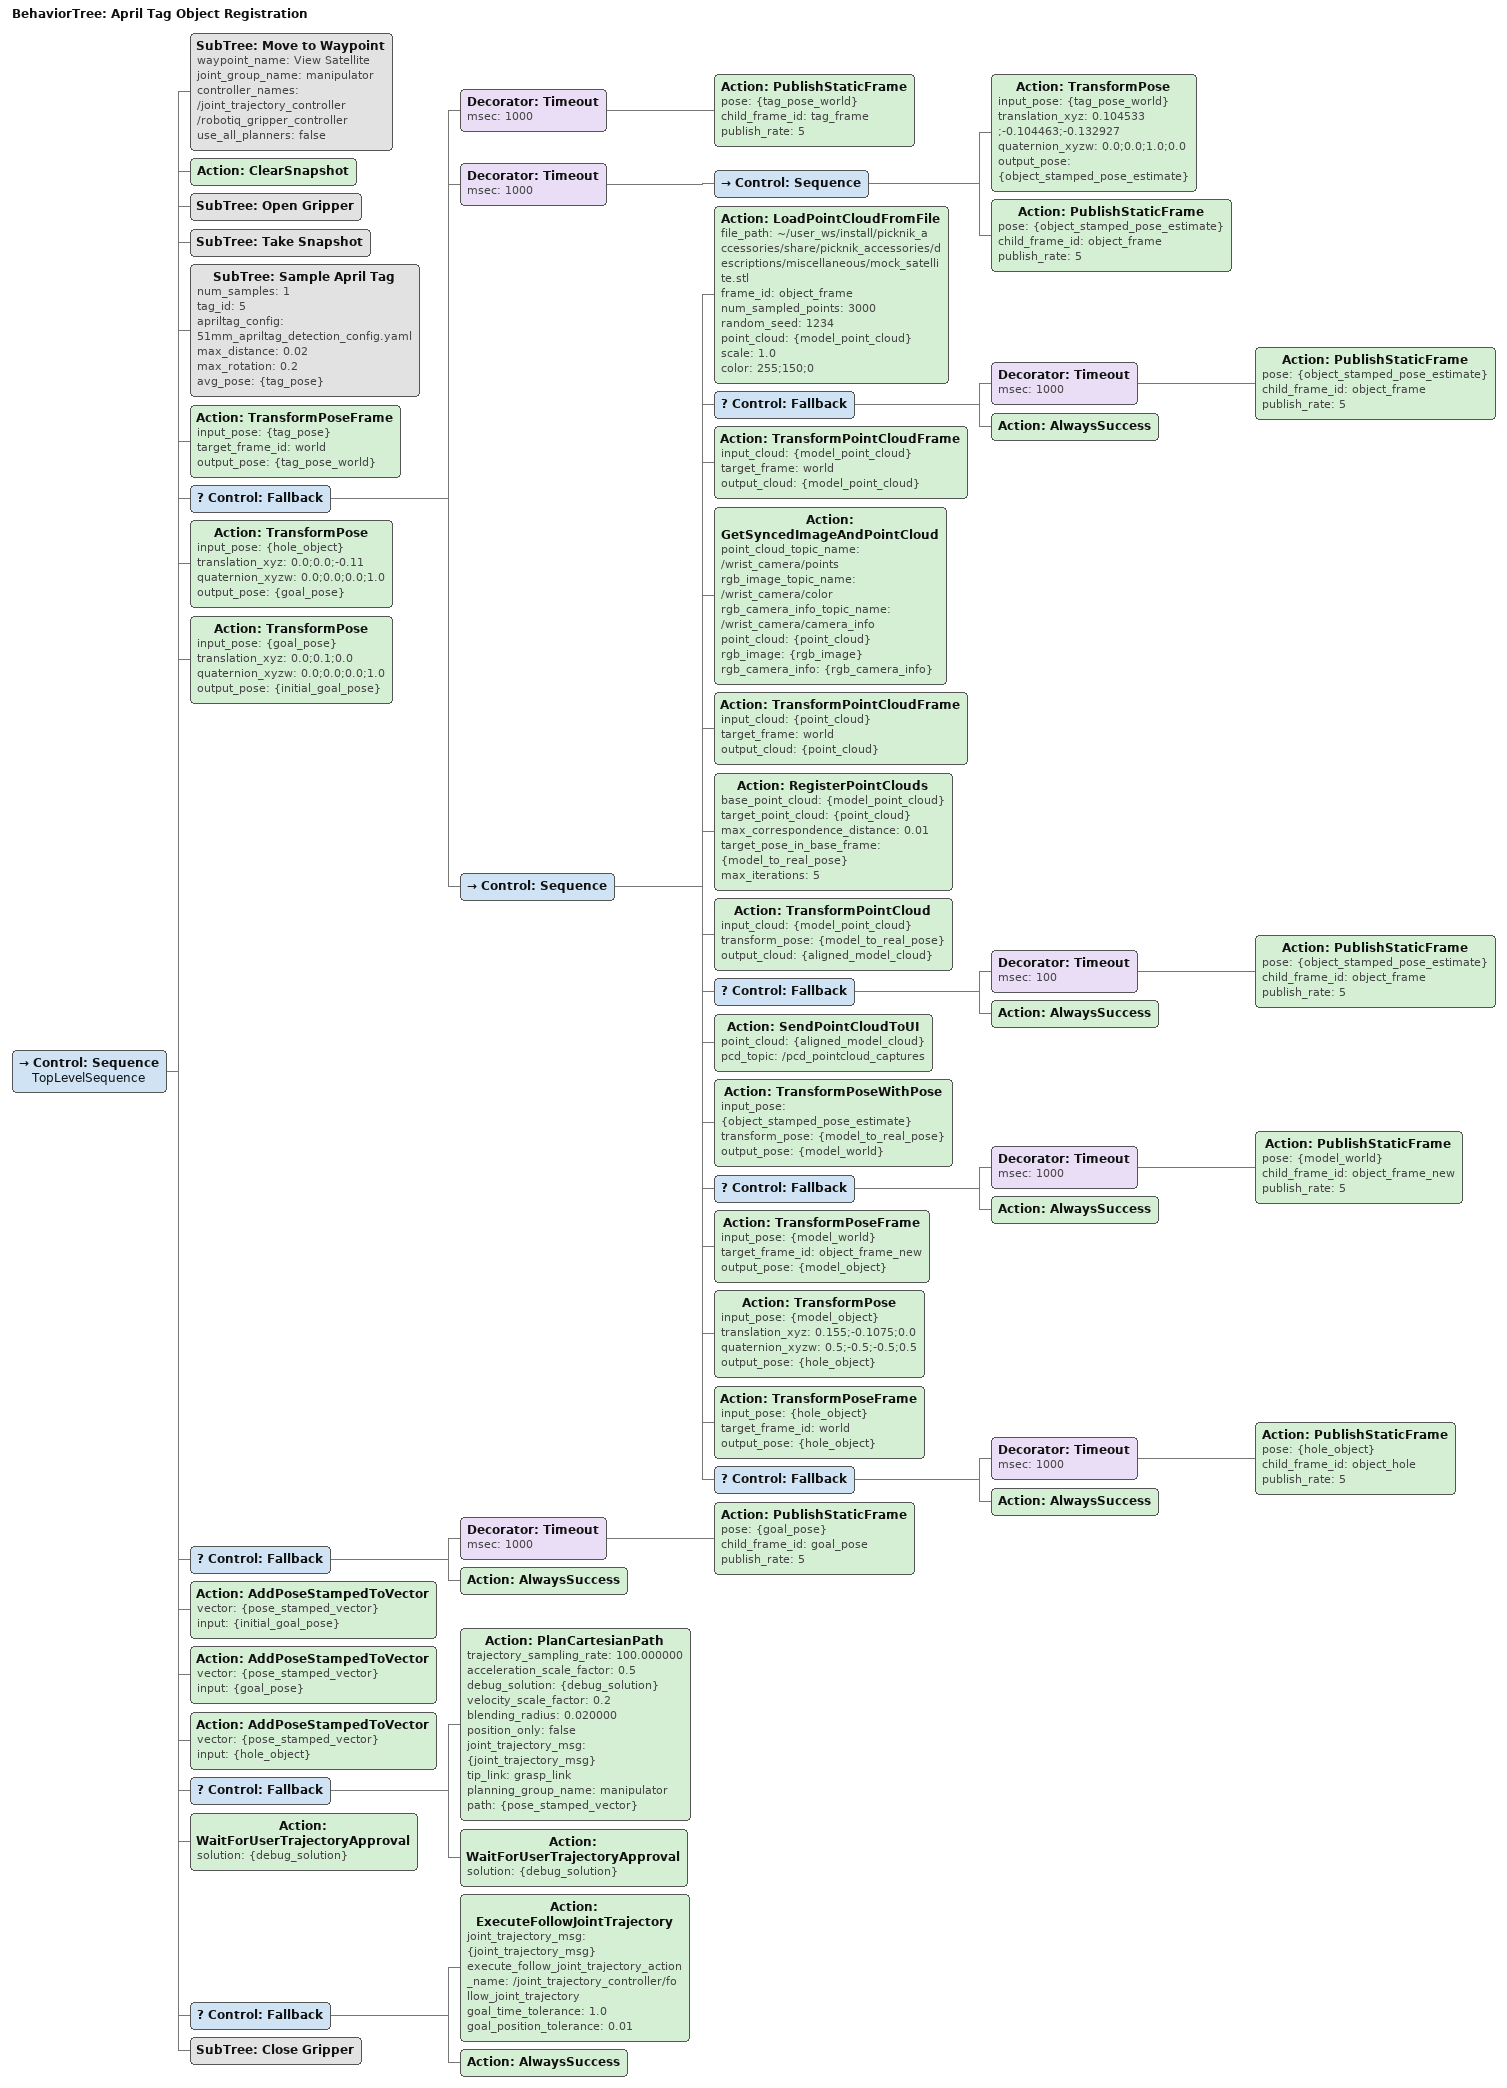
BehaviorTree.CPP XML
<?xml version='1.0' encoding='UTF-8'?>
<root BTCPP_format="4" main_tree_to_execute="April Tag Object Registration">
  <BehaviorTree ID="April Tag Object Registration" _description="Estimate the pose of an object using ICP." _hardcoded="false">
    <Control ID="Sequence" name="TopLevelSequence">
      <SubTree ID="Move to Waypoint" waypoint_name="View Satellite" joint_group_name="manipulator" controller_names="/joint_trajectory_controller /robotiq_gripper_controller" use_all_planners="false"/>
      <Action ID="ClearSnapshot"/>
      <SubTree ID="Open Gripper"/>
      <SubTree ID="Take Snapshot"/>
      <SubTree ID="Sample April Tag" num_samples="1" tag_id="5" apriltag_config="51mm_apriltag_detection_config.yaml" max_distance="0.02" max_rotation="0.2" avg_pose="{tag_pose}"/>
      <Action ID="TransformPoseFrame" input_pose="{tag_pose}" target_frame_id="world" output_pose="{tag_pose_world}"/>
      <Control ID="Fallback">
        <Decorator ID="Timeout" msec="1000">
          <Action ID="PublishStaticFrame" pose="{tag_pose_world}" child_frame_id="tag_frame" publish_rate="5"/>
        </Decorator>
        <Decorator ID="Timeout" msec="1000">
          <Control ID="Sequence">
            <Action ID="TransformPose" input_pose="{tag_pose_world}" translation_xyz="0.104533 ;-0.104463;-0.132927" quaternion_xyzw="0.0;0.0;1.0;0.0" output_pose="{object_stamped_pose_estimate}"/>
            <Action ID="PublishStaticFrame" pose="{object_stamped_pose_estimate}" child_frame_id="object_frame" publish_rate="5"/>
          </Control>
        </Decorator>
        <Control ID="Sequence">
          <Action ID="LoadPointCloudFromFile" file_path="~/user_ws/install/picknik_accessories/share/picknik_accessories/descriptions/miscellaneous/mock_satellite.stl" frame_id="object_frame" num_sampled_points="3000" random_seed="1234" point_cloud="{model_point_cloud}" scale="1.0" color="255;150;0"/>
          <Control ID="Fallback">
            <Decorator ID="Timeout" msec="1000">
              <Action ID="PublishStaticFrame" pose="{object_stamped_pose_estimate}" child_frame_id="object_frame" publish_rate="5"/>
            </Decorator>
            <Action ID="AlwaysSuccess"/>
          </Control>
          <Action ID="TransformPointCloudFrame" input_cloud="{model_point_cloud}" target_frame="world" output_cloud="{model_point_cloud}"/>
          <Action ID="GetSyncedImageAndPointCloud" point_cloud_topic_name="/wrist_camera/points" rgb_image_topic_name="/wrist_camera/color" rgb_camera_info_topic_name="/wrist_camera/camera_info" point_cloud="{point_cloud}" rgb_image="{rgb_image}" rgb_camera_info="{rgb_camera_info}"/>
          <Action ID="TransformPointCloudFrame" input_cloud="{point_cloud}" target_frame="world" output_cloud="{point_cloud}"/>
          <Action ID="RegisterPointClouds" base_point_cloud="{model_point_cloud}" target_point_cloud="{point_cloud}" max_correspondence_distance="0.01" target_pose_in_base_frame="{model_to_real_pose}" max_iterations="5"/>
          <Action ID="TransformPointCloud" input_cloud="{model_point_cloud}" transform_pose="{model_to_real_pose}" output_cloud="{aligned_model_cloud}"/>
          <Control ID="Fallback">
            <Decorator ID="Timeout" msec="100">
              <Action ID="PublishStaticFrame" pose="{object_stamped_pose_estimate}" child_frame_id="object_frame" publish_rate="5"/>
            </Decorator>
            <Action ID="AlwaysSuccess"/>
          </Control>
          <Action ID="SendPointCloudToUI" point_cloud="{aligned_model_cloud}" pcd_topic="/pcd_pointcloud_captures"/>
          <Action ID="TransformPoseWithPose" input_pose="{object_stamped_pose_estimate}" transform_pose="{model_to_real_pose}" output_pose="{model_world}"/>
          <Control ID="Fallback">
            <Decorator ID="Timeout" msec="1000">
              <Action ID="PublishStaticFrame" pose="{model_world}" child_frame_id="object_frame_new" publish_rate="5"/>
            </Decorator>
            <Action ID="AlwaysSuccess"/>
          </Control>
          <Action ID="TransformPoseFrame" input_pose="{model_world}" target_frame_id="object_frame_new" output_pose="{model_object}"/>
          <Action ID="TransformPose" input_pose="{model_object}" translation_xyz="0.155;-0.1075;0.0" quaternion_xyzw="0.5;-0.5;-0.5;0.5" output_pose="{hole_object}"/>
          <Action ID="TransformPoseFrame" input_pose="{hole_object}" target_frame_id="world" output_pose="{hole_object}"/>
          <Control ID="Fallback">
            <Decorator ID="Timeout" msec="1000">
              <Action ID="PublishStaticFrame" pose="{hole_object}" child_frame_id="object_hole" publish_rate="5"/>
            </Decorator>
            <Action ID="AlwaysSuccess"/>
          </Control>
        </Control>
      </Control>
      <Action ID="TransformPose" input_pose="{hole_object}" translation_xyz="0.0;0.0;-0.11" quaternion_xyzw="0.0;0.0;0.0;1.0" output_pose="{goal_pose}"/>
      <Action ID="TransformPose" input_pose="{goal_pose}" translation_xyz="0.0;0.1;0.0" quaternion_xyzw="0.0;0.0;0.0;1.0" output_pose="{initial_goal_pose}"/>
      <Control ID="Fallback">
        <Decorator ID="Timeout" msec="1000">
          <Action ID="PublishStaticFrame" pose="{goal_pose}" child_frame_id="goal_pose" publish_rate="5"/>
        </Decorator>
        <Action ID="AlwaysSuccess"/>
      </Control>
      <Action ID="AddPoseStampedToVector" vector="{pose_stamped_vector}" input="{initial_goal_pose}"/>
      <Action ID="AddPoseStampedToVector" vector="{pose_stamped_vector}" input="{goal_pose}"/>
      <Action ID="AddPoseStampedToVector" vector="{pose_stamped_vector}" input="{hole_object}"/>
      <Control ID="Fallback">
        <Action ID="PlanCartesianPath" trajectory_sampling_rate="100.000000" acceleration_scale_factor="0.5" debug_solution="{debug_solution}" velocity_scale_factor="0.2" blending_radius="0.020000" position_only="false" joint_trajectory_msg="{joint_trajectory_msg}" tip_link="grasp_link" planning_group_name="manipulator" path="{pose_stamped_vector}"/>
        <Action ID="WaitForUserTrajectoryApproval" solution="{debug_solution}"/>
      </Control>
      <Action ID="WaitForUserTrajectoryApproval" solution="{debug_solution}"/>
      <Control ID="Fallback">
        <Action ID="ExecuteFollowJointTrajectory" joint_trajectory_msg="{joint_trajectory_msg}" execute_follow_joint_trajectory_action_name="/joint_trajectory_controller/follow_joint_trajectory" goal_time_tolerance="1.0" goal_position_tolerance="0.01"/>
        <Action ID="AlwaysSuccess"/>
      </Control>
      <SubTree ID="Close Gripper"/>
    </Control>
  </BehaviorTree>
</root>
